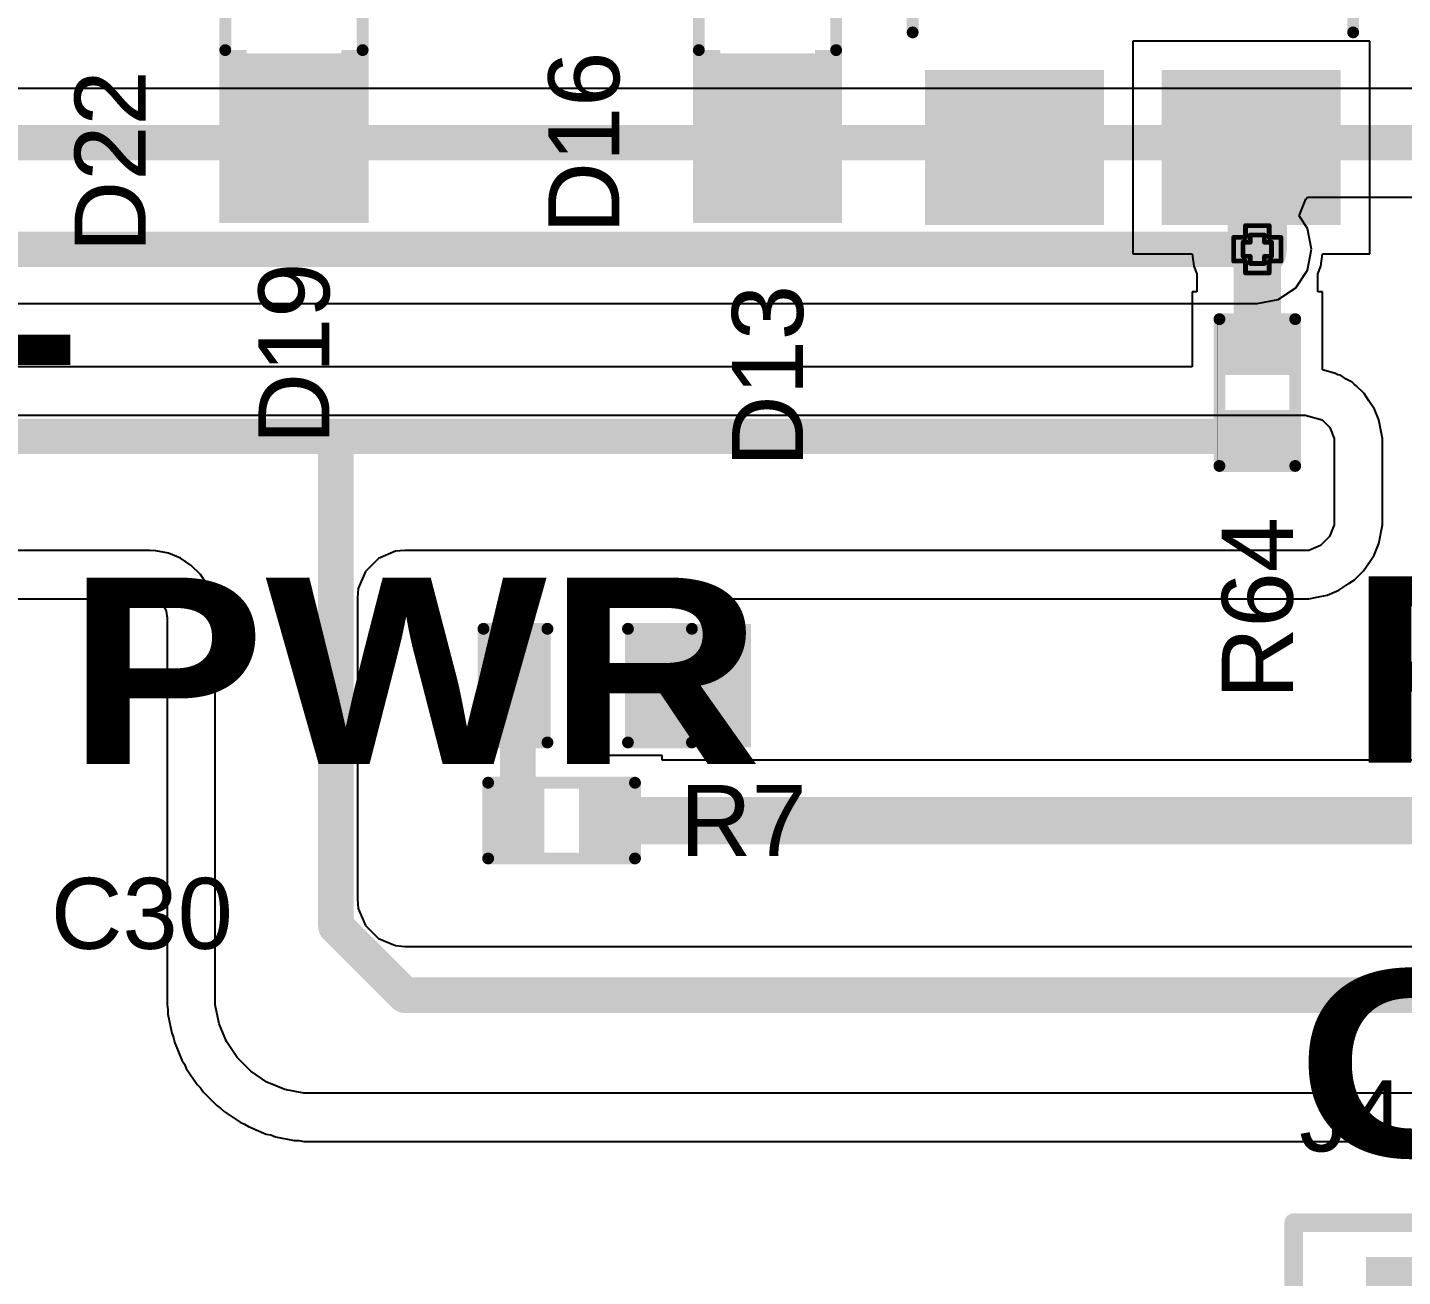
# Model space of a CAD drawing. Header units: inches. Extents: x -3 to 195, y 0 to 199.
# Drawn here: x 1.101 to 1.681, y 3.221 to 3.749 of the extents above; entities that cross this region are included whole.
import ezdxf

# ---------------------------------------------------------------- set-up
doc = ezdxf.new("R2010")
doc.units = ezdxf.units.IN
doc.header["$MEASUREMENT"] = 0
for name, color, linetype in [('Bottom Layer', 5, 'Continuous'), ('Bottom Solder', 6, 'Continuous'), ('Drill Drawing', 1, 'Continuous'), ('Multi-Layer', 9, 'Continuous'), ('Pad Holes', 156, 'Continuous'), ('Top Layer', 1, 'Continuous'), ('Top Overlay', 2, 'Continuous'), ('Top Paste', 8, 'Continuous'), ('Top Solder', 216, 'Continuous'), ('Via Holes', 16, 'Continuous')]:
    doc.layers.add(name, color=color, linetype=linetype)
doc.styles.add('Arial', font='', dxfattribs={"height": 0.2})
doc.styles.add('Arial Black_Bold', font='', dxfattribs={"height": 0.2})
doc.styles.get('Arial').set_extended_font_data('Arial')
doc.styles.get('Arial Black_Bold').set_extended_font_data('Arial Black', bold=True)

# ---------------------------------------------------------------- blocks, each defined once
blk = doc.blocks.new('SFH617A_2X009T_12')
at = {"layer": 'Top Layer'}
for points in [[(-0.21752, 0.08504), (-0.15768, 0.08504), (-0.15768, 0.01496), (-0.21752, 0.01496)], [(0.15768, 0.08504), (0.21752, 0.08504), (0.21752, 0.01496), (0.15768, 0.01496)], [(-0.21752, -0.01496), (-0.15768, -0.01496), (-0.15768, -0.08504), (-0.21752, -0.08504)], [(0.15768, -0.01496), (0.21752, -0.01496), (0.21752, -0.08504), (0.15768, -0.08504)]]:
    blk.add_hatch(color=1, dxfattribs=at).paths.add_polyline_path(points)
at = {"layer": 'Top Paste'}
for points in [[(-0.21752, 0.08504), (-0.15768, 0.08504), (-0.15768, 0.01496), (-0.21752, 0.01496)], [(0.15768, 0.08504), (0.21752, 0.08504), (0.21752, 0.01496), (0.15768, 0.01496)], [(-0.21752, -0.01496), (-0.15768, -0.01496), (-0.15768, -0.08504), (-0.21752, -0.08504)], [(0.15768, -0.01496), (0.21752, -0.01496), (0.21752, -0.08504), (0.15768, -0.08504)]]:
    blk.add_hatch(color=8, dxfattribs=at).paths.add_polyline_path(points)
at = {"layer": 'Top Solder'}
for points in [[(-0.22028, 0.08779), (-0.15492, 0.08779), (-0.15492, 0.0122), (-0.22028, 0.0122)], [(0.15492, 0.08779), (0.22028, 0.08779), (0.22028, 0.0122), (0.15492, 0.0122)], [(-0.22028, -0.01221), (-0.15492, -0.01221), (-0.15492, -0.0878), (-0.22028, -0.0878)], [(0.15492, -0.01221), (0.22028, -0.01221), (0.22028, -0.0878), (0.15492, -0.0878)]]:
    blk.add_hatch(color=216, dxfattribs=at).paths.add_polyline_path(points)
at = {"layer": 'Top Overlay'}
for points in [[(0.139, 0.093, 0.005, 0.005, 0), (-0.125, 0.093, 0.005, 0.005, 0)], [(-0.2286, 0.046, 0.005, 0.005, 0), (-0.2286, 0.056, 0.005, 0.005, 0)], [(-0.2236, 0.051, 0.005, 0.005, 0), (-0.2286, 0.056, 0.005, 0.005, 0)], [(-0.2286, 0.046, 0.005, 0.005, 0), (-0.2236, 0.051, 0.005, 0.005, 0)], [(0.139, -0.093, 0.005, 0.005, 0), (-0.125, -0.093, 0.005, 0.005, 0)]]:
    blk.add_lwpolyline(points, format="xyseb", dxfattribs=at)
for points in [[(-0.12625, 0.093, 0.0025, 0.0025, 1), (-0.12375, 0.093, 0.0025, 0.0025, 1)], [(0.13775, 0.093, 0.0025, 0.0025, 1), (0.14025, 0.093, 0.0025, 0.0025, 1)], [(-0.22985, 0.056, 0.0025, 0.0025, 1), (-0.22735, 0.056, 0.0025, 0.0025, 1)], [(-0.22985, 0.056, 0.0025, 0.0025, 1), (-0.22735, 0.056, 0.0025, 0.0025, 1)], [(-0.22485, 0.051, 0.0025, 0.0025, 1), (-0.22235, 0.051, 0.0025, 0.0025, 1)], [(-0.22485, 0.051, 0.0025, 0.0025, 1), (-0.22235, 0.051, 0.0025, 0.0025, 1)], [(-0.22985, 0.046, 0.0025, 0.0025, 1), (-0.22735, 0.046, 0.0025, 0.0025, 1)], [(-0.22985, 0.046, 0.0025, 0.0025, 1), (-0.22735, 0.046, 0.0025, 0.0025, 1)], [(-0.12625, -0.093, 0.0025, 0.0025, 1), (-0.12375, -0.093, 0.0025, 0.0025, 1)], [(0.13775, -0.093, 0.0025, 0.0025, 1), (0.14025, -0.093, 0.0025, 0.0025, 1)]]:
    blk.add_lwpolyline(points, format="xyseb", close=True, dxfattribs=at)
blk = doc.blocks.new('R___0402_46')
at = {"layer": 'Top Layer'}
for points in [[(-0.0275, -0.0125), (-0.0275, 0.0125), (-0.0095, 0.0125), (-0.0095, -0.0125)], [(0.0095, -0.0125), (0.0095, 0.0125), (0.0275, 0.0125), (0.0275, -0.0125)]]:
    blk.add_hatch(color=1, dxfattribs=at).paths.add_polyline_path(points)
at = {"layer": 'Top Paste'}
for points in [[(-0.0275, -0.0125), (-0.0275, 0.0125), (-0.0095, 0.0125), (-0.0095, -0.0125)], [(0.0095, -0.0125), (0.0095, 0.0125), (0.0275, 0.0125), (0.0275, -0.0125)]]:
    blk.add_hatch(color=8, dxfattribs=at).paths.add_polyline_path(points)
at = {"layer": 'Top Solder'}
for points in [[(-0.02967, -0.01467), (-0.02967, 0.01467), (-0.00734, 0.01467), (-0.00734, -0.01467)], [(0.00733, -0.01467), (0.00733, 0.01467), (0.02967, 0.01467), (0.02967, -0.01467)]]:
    blk.add_hatch(color=216, dxfattribs=at).paths.add_polyline_path(points)
at = {"layer": 'Top Overlay'}
for points in [[(-0.031, -0.016, 0.005, 0.005, 0), (-0.031, 0.016, 0.005, 0.005, 0)], [(0.031, 0.016, 0.005, 0.005, 0), (-0.031, 0.016, 0.005, 0.005, 0)], [(0.031, -0.016, 0.005, 0.005, 0), (0.031, 0.016, 0.005, 0.005, 0)], [(0.031, -0.016, 0.005, 0.005, 0), (-0.031, -0.016, 0.005, 0.005, 0)], [(-0.032, -0.017, 0.000127, 0.000127, 0), (0.032, -0.017, 0.000127, 0.000127, 0)]]:
    blk.add_lwpolyline(points, format="xyseb", dxfattribs=at)
for points in [[(-0.03225, 0.016, 0.0025, 0.0025, 1), (-0.02975, 0.016, 0.0025, 0.0025, 1)], [(-0.03225, 0.016, 0.0025, 0.0025, 1), (-0.02975, 0.016, 0.0025, 0.0025, 1)], [(0.02975, 0.016, 0.0025, 0.0025, 1), (0.03225, 0.016, 0.0025, 0.0025, 1)], [(0.02975, 0.016, 0.0025, 0.0025, 1), (0.03225, 0.016, 0.0025, 0.0025, 1)], [(-0.03225, -0.016, 0.0025, 0.0025, 1), (-0.02975, -0.016, 0.0025, 0.0025, 1)], [(-0.03225, -0.016, 0.0025, 0.0025, 1), (-0.02975, -0.016, 0.0025, 0.0025, 1)], [(-0.03203, -0.017, 0.0000635, 0.0000635, 1), (-0.03197, -0.017, 0.0000635, 0.0000635, 1)], [(0.02975, -0.016, 0.0025, 0.0025, 1), (0.03225, -0.016, 0.0025, 0.0025, 1)], [(0.02975, -0.016, 0.0025, 0.0025, 1), (0.03225, -0.016, 0.0025, 0.0025, 1)], [(0.03197, -0.017, 0.0000635, 0.0000635, 1), (0.03203, -0.017, 0.0000635, 0.0000635, 1)]]:
    blk.add_lwpolyline(points, format="xyseb", close=True, dxfattribs=at)
blk = doc.blocks.new('R___0402_74')
at = {"layer": 'Top Layer'}
for points in [[(-0.0275, -0.0125), (-0.0275, 0.0125), (-0.0095, 0.0125), (-0.0095, -0.0125)], [(0.0095, -0.0125), (0.0095, 0.0125), (0.0275, 0.0125), (0.0275, -0.0125)]]:
    blk.add_hatch(color=1, dxfattribs=at).paths.add_polyline_path(points)
at = {"layer": 'Top Paste'}
for points in [[(-0.0275, -0.0125), (-0.0275, 0.0125), (-0.0095, 0.0125), (-0.0095, -0.0125)], [(0.0095, -0.0125), (0.0095, 0.0125), (0.0275, 0.0125), (0.0275, -0.0125)]]:
    blk.add_hatch(color=8, dxfattribs=at).paths.add_polyline_path(points)
at = {"layer": 'Top Solder'}
for points in [[(-0.02967, -0.01466), (-0.02967, 0.01467), (-0.00734, 0.01467), (-0.00734, -0.01466)], [(0.00733, -0.01466), (0.00733, 0.01467), (0.02967, 0.01467), (0.02967, -0.01466)]]:
    blk.add_hatch(color=216, dxfattribs=at).paths.add_polyline_path(points)
at = {"layer": 'Top Overlay'}
for points in [[(0.031, 0.016, 0.005, 0.005, 0), (-0.031, 0.016, 0.005, 0.005, 0)], [(-0.031, 0.016, 0.005, 0.005, 0), (-0.031, -0.016, 0.005, 0.005, 0)], [(0.031, 0.016, 0.005, 0.005, 0), (0.031, -0.016, 0.005, 0.005, 0)], [(0.031, -0.016, 0.005, 0.005, 0), (-0.031, -0.016, 0.005, 0.005, 0)], [(0.032, -0.017, 0.000127, 0.000127, 0), (-0.032, -0.017, 0.000127, 0.000127, 0)]]:
    blk.add_lwpolyline(points, format="xyseb", dxfattribs=at)
for points in [[(-0.03225, 0.016, 0.0025, 0.0025, 1), (-0.02975, 0.016, 0.0025, 0.0025, 1)], [(-0.03225, 0.016, 0.0025, 0.0025, 1), (-0.02975, 0.016, 0.0025, 0.0025, 1)], [(0.02975, 0.016, 0.0025, 0.0025, 1), (0.03225, 0.016, 0.0025, 0.0025, 1)], [(0.02975, 0.016, 0.0025, 0.0025, 1), (0.03225, 0.016, 0.0025, 0.0025, 1)], [(-0.03225, -0.016, 0.0025, 0.0025, 1), (-0.02975, -0.016, 0.0025, 0.0025, 1)], [(-0.03225, -0.016, 0.0025, 0.0025, 1), (-0.02975, -0.016, 0.0025, 0.0025, 1)], [(-0.03203, -0.017, 0.0000635, 0.0000635, 1), (-0.03197, -0.017, 0.0000635, 0.0000635, 1)], [(0.02975, -0.016, 0.0025, 0.0025, 1), (0.03225, -0.016, 0.0025, 0.0025, 1)], [(0.02975, -0.016, 0.0025, 0.0025, 1), (0.03225, -0.016, 0.0025, 0.0025, 1)], [(0.03197, -0.017, 0.0000635, 0.0000635, 1), (0.03203, -0.017, 0.0000635, 0.0000635, 1)]]:
    blk.add_lwpolyline(points, format="xyseb", close=True, dxfattribs=at)
blk = doc.blocks.new('LED_0603_87')
at = {"layer": 'Top Layer'}
for points in [[(-0.03937, 0.01969), (-0.01969, 0.01969), (-0.01969, -0.01968), (-0.03937, -0.01968)], [(0.01969, 0.01969), (0.03937, 0.01969), (0.03937, -0.01968), (0.01969, -0.01968)]]:
    blk.add_hatch(color=1, dxfattribs=at).paths.add_polyline_path(points)
at = {"layer": 'Top Overlay'}
blk.add_hatch(color=2, dxfattribs=at).paths.add_polyline_path([(0.044, -0.026), (0.069, -0.026), (0.069, 0.026), (0.044, 0.026)])
at = {"layer": 'Top Paste'}
for points in [[(-0.03937, 0.01969), (-0.01969, 0.01969), (-0.01969, -0.01968), (-0.03937, -0.01968)], [(0.01969, 0.01969), (0.03937, 0.01969), (0.03937, -0.01968), (0.01969, -0.01968)]]:
    blk.add_hatch(color=8, dxfattribs=at).paths.add_polyline_path(points)
at = {"layer": 'Top Solder'}
for points in [[(-0.04337, 0.02369), (-0.01569, 0.02369), (-0.01569, -0.02368), (-0.04337, -0.02368)], [(0.01569, 0.02369), (0.04337, 0.02369), (0.04337, -0.02368), (0.01569, -0.02368)]]:
    blk.add_hatch(color=216, dxfattribs=at).paths.add_polyline_path(points)
at = {"layer": 'Top Overlay'}
for points in [[(-0.044, 0.024, 0.005, 0.005, 0), (-0.044, -0.024, 0.005, 0.005, 0)], [(-0.044, 0.024, 0.005, 0.005, 0), (-0.017, 0.024, 0.005, 0.005, 0)], [(0.017, 0.024, 0.005, 0.005, 0), (0.044, 0.024, 0.005, 0.005, 0)], [(0.044, 0.024, 0.005, 0.005, 0), (0.044, -0.024, 0.005, 0.005, 0)], [(-0.044, -0.024, 0.005, 0.005, 0), (-0.017, -0.024, 0.005, 0.005, 0)], [(0.017, -0.024, 0.005, 0.005, 0), (0.044, -0.024, 0.005, 0.005, 0)]]:
    blk.add_lwpolyline(points, format="xyseb", dxfattribs=at)
for points in [[(-0.04525, 0.024, 0.0025, 0.0025, 1), (-0.04275, 0.024, 0.0025, 0.0025, 1)], [(-0.04525, 0.024, 0.0025, 0.0025, 1), (-0.04275, 0.024, 0.0025, 0.0025, 1)], [(-0.01825, 0.024, 0.0025, 0.0025, 1), (-0.01575, 0.024, 0.0025, 0.0025, 1)], [(0.01575, 0.024, 0.0025, 0.0025, 1), (0.01825, 0.024, 0.0025, 0.0025, 1)], [(0.04275, 0.024, 0.0025, 0.0025, 1), (0.04525, 0.024, 0.0025, 0.0025, 1)], [(0.04275, 0.024, 0.0025, 0.0025, 1), (0.04525, 0.024, 0.0025, 0.0025, 1)], [(-0.04525, -0.024, 0.0025, 0.0025, 1), (-0.04275, -0.024, 0.0025, 0.0025, 1)], [(-0.04525, -0.024, 0.0025, 0.0025, 1), (-0.04275, -0.024, 0.0025, 0.0025, 1)], [(-0.01825, -0.024, 0.0025, 0.0025, 1), (-0.01575, -0.024, 0.0025, 0.0025, 1)], [(0.01575, -0.024, 0.0025, 0.0025, 1), (0.01825, -0.024, 0.0025, 0.0025, 1)], [(0.04275, -0.024, 0.0025, 0.0025, 1), (0.04525, -0.024, 0.0025, 0.0025, 1)], [(0.04275, -0.024, 0.0025, 0.0025, 1), (0.04525, -0.024, 0.0025, 0.0025, 1)]]:
    blk.add_lwpolyline(points, format="xyseb", close=True, dxfattribs=at)
blk = doc.blocks.new('HDR1X4_F______98')
at = {"layer": 'Bottom Layer'}
blk.add_hatch(color=5, dxfattribs=at).paths.add_polyline_path([(-0.1815, 0.0315), (-0.1185, 0.0315), (-0.1185, -0.0315), (-0.1815, -0.0315)])
h = blk.add_hatch(color=5, dxfattribs=at)
edge = h.paths.add_edge_path()
edge.add_arc((-0.05, 0), 0.0315, 0, 360)
h = blk.add_hatch(color=5, dxfattribs=at)
edge = h.paths.add_edge_path()
edge.add_arc((0.05, 0), 0.0315, 0, 360)
h = blk.add_hatch(color=5, dxfattribs=at)
edge = h.paths.add_edge_path()
edge.add_arc((0.15, 0), 0.0315, 0, 360)
at = {"layer": 'Bottom Solder'}
blk.add_hatch(color=6, dxfattribs=at).paths.add_polyline_path([(-0.1855, 0.0355), (-0.1145, 0.0355), (-0.1145, -0.0355), (-0.1855, -0.0355)])
h = blk.add_hatch(color=6, dxfattribs=at)
edge = h.paths.add_edge_path()
edge.add_arc((-0.05, 0), 0.0355, 0, 360)
h = blk.add_hatch(color=6, dxfattribs=at)
edge = h.paths.add_edge_path()
edge.add_arc((0.05, 0), 0.0355, 0, 360)
h = blk.add_hatch(color=6, dxfattribs=at)
edge = h.paths.add_edge_path()
edge.add_arc((0.15, 0), 0.0355, 0, 360)
at = {"layer": 'Multi-Layer'}
blk.add_hatch(color=9, dxfattribs=at).paths.add_polyline_path([(-0.1815, 0.0315), (-0.1185, 0.0315), (-0.1185, -0.0315), (-0.1815, -0.0315)])
h = blk.add_hatch(color=9, dxfattribs=at)
edge = h.paths.add_edge_path()
edge.add_arc((-0.05, 0), 0.0315, 0, 360)
h = blk.add_hatch(color=9, dxfattribs=at)
edge = h.paths.add_edge_path()
edge.add_arc((0.05, 0), 0.0315, 0, 360)
h = blk.add_hatch(color=9, dxfattribs=at)
edge = h.paths.add_edge_path()
edge.add_arc((0.15, 0), 0.0315, 0, 360)
at = {"layer": 'Pad Holes'}
h = blk.add_hatch(color=7, dxfattribs=at)
edge = h.paths.add_edge_path()
edge.add_arc((-0.15, 0), 0.0187, 0, 360)
h = blk.add_hatch(color=7, dxfattribs=at)
edge = h.paths.add_edge_path()
edge.add_arc((-0.05, 0), 0.0187, 0, 360)
h = blk.add_hatch(color=7, dxfattribs=at)
edge = h.paths.add_edge_path()
edge.add_arc((0.05, 0), 0.0187, 0, 360)
h = blk.add_hatch(color=7, dxfattribs=at)
edge = h.paths.add_edge_path()
edge.add_arc((0.15, 0), 0.0187, 0, 360)
at = {"layer": 'Top Layer'}
blk.add_hatch(color=1, dxfattribs=at).paths.add_polyline_path([(-0.1815, 0.0315), (-0.1185, 0.0315), (-0.1185, -0.0315), (-0.1815, -0.0315)])
h = blk.add_hatch(color=1, dxfattribs=at)
edge = h.paths.add_edge_path()
edge.add_arc((-0.05, 0), 0.0315, 0, 360)
h = blk.add_hatch(color=1, dxfattribs=at)
edge = h.paths.add_edge_path()
edge.add_arc((0.05, 0), 0.0315, 0, 360)
h = blk.add_hatch(color=1, dxfattribs=at)
edge = h.paths.add_edge_path()
edge.add_arc((0.15, 0), 0.0315, 0, 360)
at = {"layer": 'Top Solder'}
blk.add_hatch(color=216, dxfattribs=at).paths.add_polyline_path([(-0.1855, 0.0355), (-0.1145, 0.0355), (-0.1145, -0.0355), (-0.1855, -0.0355)])
h = blk.add_hatch(color=216, dxfattribs=at)
edge = h.paths.add_edge_path()
edge.add_arc((-0.05, 0), 0.0355, 0, 360)
h = blk.add_hatch(color=216, dxfattribs=at)
edge = h.paths.add_edge_path()
edge.add_arc((0.05, 0), 0.0355, 0, 360)
h = blk.add_hatch(color=216, dxfattribs=at)
edge = h.paths.add_edge_path()
edge.add_arc((0.15, 0), 0.0355, 0, 360)
at = {"layer": 'Top Overlay'}
for points in [[(-0.216, -0.05, 0.00787, 0.00787, 0), (-0.216, 0.05, 0.00787, 0.00787, 0)], [(-0.216, 0.05, 0.00787, 0.00787, 0), (0.211, 0.05, 0.00787, 0.00787, 0)], [(0.211, -0.05, 0.00787, 0.00787, 0), (0.211, 0.05, 0.00787, 0.00787, 0)], [(-0.216, -0.05, 0.00787, 0.00787, 0), (0.211, -0.05, 0.00787, 0.00787, 0)]]:
    blk.add_lwpolyline(points, format="xyseb", dxfattribs=at)
for points in [[(-0.21797, 0.05, 0.00394, 0.00394, 1), (-0.21403, 0.05, 0.00394, 0.00394, 1)], [(-0.21797, 0.05, 0.00394, 0.00394, 1), (-0.21403, 0.05, 0.00394, 0.00394, 1)], [(0.20903, 0.05, 0.00394, 0.00394, 1), (0.21297, 0.05, 0.00394, 0.00394, 1)], [(0.20903, 0.05, 0.00394, 0.00394, 1), (0.21297, 0.05, 0.00394, 0.00394, 1)], [(-0.21797, -0.05, 0.00394, 0.00394, 1), (-0.21403, -0.05, 0.00394, 0.00394, 1)], [(-0.21797, -0.05, 0.00394, 0.00394, 1), (-0.21403, -0.05, 0.00394, 0.00394, 1)], [(0.20903, -0.05, 0.00394, 0.00394, 1), (0.21297, -0.05, 0.00394, 0.00394, 1)], [(0.20903, -0.05, 0.00394, 0.00394, 1), (0.21297, -0.05, 0.00394, 0.00394, 1)]]:
    blk.add_lwpolyline(points, format="xyseb", close=True, dxfattribs=at)
blk = doc.blocks.new('SOD_123_119')
at = {"layer": 'Top Layer'}
for points in [[(-0.04331, 0.01772), (-0.04331, -0.01772), (-0.08071, -0.01772), (-0.08071, 0.01772)], [(0.08071, 0.01772), (0.08071, -0.01772), (0.04331, -0.01772), (0.04331, 0.01772)]]:
    blk.add_hatch(color=1, dxfattribs=at).paths.add_polyline_path(points)
at = {"layer": 'Top Overlay'}
for points in [[(0.038, 0.02), (0.111, 0.02), (0.111, 0.03149), (0.038, 0.03149)], [(0.08346, -0.031), (0.111, -0.031), (0.111, 0.031), (0.08346, 0.031)], [(0.038, -0.0315), (0.111, -0.0315), (0.111, -0.02), (0.038, -0.02)]]:
    blk.add_hatch(color=2, dxfattribs=at).paths.add_polyline_path(points)
at = {"layer": 'Top Paste'}
for points in [[(-0.04331, 0.01772), (-0.04331, -0.01772), (-0.08071, -0.01772), (-0.08071, 0.01772)], [(0.08071, 0.01772), (0.08071, -0.01772), (0.04331, -0.01772), (0.04331, 0.01772)]]:
    blk.add_hatch(color=8, dxfattribs=at).paths.add_polyline_path(points)
at = {"layer": 'Top Solder'}
for points in [[(-0.03931, 0.02172), (-0.03931, -0.02172), (-0.08471, -0.02172), (-0.08471, 0.02172)], [(0.08471, 0.02172), (0.08471, -0.02172), (0.03931, -0.02172), (0.03931, 0.02172)]]:
    blk.add_hatch(color=216, dxfattribs=at).paths.add_polyline_path(points)
at = {"layer": 'Top Overlay'}
for points in [[(-0.054, 0.023, 0.005, 0.005, 0), (-0.054, 0.029, 0.005, 0.005, 0)], [(0.038, 0.029, 0.005, 0.005, 0), (-0.054, 0.029, 0.005, 0.005, 0)], [(-0.054, -0.029, 0.005, 0.005, 0), (-0.054, -0.023, 0.005, 0.005, 0)], [(0.038, -0.029, 0.005, 0.005, 0), (-0.054, -0.029, 0.005, 0.005, 0)]]:
    blk.add_lwpolyline(points, format="xyseb", dxfattribs=at)
for points in [[(-0.05525, 0.029, 0.0025, 0.0025, 1), (-0.05275, 0.029, 0.0025, 0.0025, 1)], [(-0.05525, 0.029, 0.0025, 0.0025, 1), (-0.05275, 0.029, 0.0025, 0.0025, 1)], [(0.03675, 0.029, 0.0025, 0.0025, 1), (0.03925, 0.029, 0.0025, 0.0025, 1)], [(-0.05525, 0.023, 0.0025, 0.0025, 1), (-0.05275, 0.023, 0.0025, 0.0025, 1)], [(-0.05525, -0.023, 0.0025, 0.0025, 1), (-0.05275, -0.023, 0.0025, 0.0025, 1)], [(-0.05525, -0.029, 0.0025, 0.0025, 1), (-0.05275, -0.029, 0.0025, 0.0025, 1)], [(-0.05525, -0.029, 0.0025, 0.0025, 1), (-0.05275, -0.029, 0.0025, 0.0025, 1)], [(0.03675, -0.029, 0.0025, 0.0025, 1), (0.03925, -0.029, 0.0025, 0.0025, 1)]]:
    blk.add_lwpolyline(points, format="xyseb", close=True, dxfattribs=at)
blk = doc.blocks.new('SOD_123_122')
at = {"layer": 'Top Layer'}
for points in [[(-0.04331, 0.01772), (-0.04331, -0.01772), (-0.08071, -0.01772), (-0.08071, 0.01772)], [(0.08071, 0.01772), (0.08071, -0.01772), (0.04331, -0.01772), (0.04331, 0.01772)]]:
    blk.add_hatch(color=1, dxfattribs=at).paths.add_polyline_path(points)
at = {"layer": 'Top Overlay'}
for points in [[(0.038, 0.02003), (0.111, 0.02003), (0.111, 0.03152), (0.038, 0.03152)], [(0.08346, -0.03097), (0.111, -0.03097), (0.111, 0.03103), (0.08346, 0.03103)], [(0.038, -0.03146), (0.111, -0.03146), (0.111, -0.01997), (0.038, -0.01997)]]:
    blk.add_hatch(color=2, dxfattribs=at).paths.add_polyline_path(points)
at = {"layer": 'Top Paste'}
for points in [[(-0.04331, 0.01772), (-0.04331, -0.01772), (-0.08071, -0.01772), (-0.08071, 0.01772)], [(0.08071, 0.01772), (0.08071, -0.01772), (0.04331, -0.01772), (0.04331, 0.01772)]]:
    blk.add_hatch(color=8, dxfattribs=at).paths.add_polyline_path(points)
at = {"layer": 'Top Solder'}
for points in [[(-0.03931, 0.02172), (-0.03931, -0.02172), (-0.08471, -0.02172), (-0.08471, 0.02172)], [(0.08471, 0.02172), (0.08471, -0.02172), (0.03931, -0.02172), (0.03931, 0.02172)]]:
    blk.add_hatch(color=216, dxfattribs=at).paths.add_polyline_path(points)
at = {"layer": 'Top Overlay'}
for points in [[(0.038, 0.029, 0.005, 0.005, 0), (-0.054, 0.029, 0.005, 0.005, 0)], [(-0.054, 0.023, 0.005, 0.005, 0), (-0.054, 0.029, 0.005, 0.005, 0)], [(-0.054, -0.029, 0.005, 0.005, 0), (-0.054, -0.023, 0.005, 0.005, 0)], [(0.038, -0.029, 0.005, 0.005, 0), (-0.054, -0.029, 0.005, 0.005, 0)]]:
    blk.add_lwpolyline(points, format="xyseb", dxfattribs=at)
for points in [[(-0.05525, 0.029, 0.0025, 0.0025, 1), (-0.05275, 0.029, 0.0025, 0.0025, 1)], [(-0.05525, 0.029, 0.0025, 0.0025, 1), (-0.05275, 0.029, 0.0025, 0.0025, 1)], [(0.03675, 0.029, 0.0025, 0.0025, 1), (0.03925, 0.029, 0.0025, 0.0025, 1)], [(-0.05525, 0.023, 0.0025, 0.0025, 1), (-0.05275, 0.023, 0.0025, 0.0025, 1)], [(-0.05525, -0.023, 0.0025, 0.0025, 1), (-0.05275, -0.023, 0.0025, 0.0025, 1)], [(-0.05525, -0.029, 0.0025, 0.0025, 1), (-0.05275, -0.029, 0.0025, 0.0025, 1)], [(-0.05525, -0.029, 0.0025, 0.0025, 1), (-0.05275, -0.029, 0.0025, 0.0025, 1)], [(0.03675, -0.029, 0.0025, 0.0025, 1), (0.03925, -0.029, 0.0025, 0.0025, 1)]]:
    blk.add_lwpolyline(points, format="xyseb", close=True, dxfattribs=at)

msp = doc.modelspace()

# ---------------------------------------------------------------- hatches: boundary and pattern name
at = {"layer": 'Bottom Layer'}
h = msp.add_hatch(color=5, dxfattribs=at)
edge = h.paths.add_edge_path()
edge.add_arc((1.62, 3.655), 0.01181, 0, 360)
at = {"layer": 'Top Layer'}
h = msp.add_hatch(color=1, dxfattribs=at)
edge = h.paths.add_edge_path()
edge.add_arc((1.62, 3.655), 0.01181, 0, 360)
at = {"layer": 'Via Holes'}
h = msp.add_hatch(color=7, dxfattribs=at)
edge = h.paths.add_edge_path()
edge.add_arc((1.62, 3.655), 0.00591, 0, 360)

# ---------------------------------------------------------------- linework, layer by layer
at = {"layer": 'Bottom Layer'}
for p, q in [((1.81508, 3.72294), (0.5774, 3.72294)), ((1.63767, 3.66906), (1.64043, 3.67615)), ((1.64043, 3.67615), (1.64121, 3.67706)), ((1.64121, 3.67706), (1.81508, 3.67706)), ((1.64119, 3.66378), (1.63767, 3.66906)), ((1.64294, 3.655), (1.64119, 3.66378)), ((1.64119, 3.64622), (1.64294, 3.655)), ((1.63622, 3.63878), (1.64119, 3.64622)), ((1.62878, 3.63381), (1.63622, 3.63878)), ((0.64611, 3.63206), (1.62, 3.63206)), ((1.62, 3.63206), (1.62878, 3.63381))]:
    msp.add_line(p, q, dxfattribs=at)
for points in [[(0.5774, 3.7, 0.015, 0.015, 0), (1.81508, 3.7, 0.015, 0.015, 0)], [(0.64611, 3.655, 0.015, 0.015, 0), (1.62, 3.655, 0.015, 0.015, 0)]]:
    msp.add_lwpolyline(points, format="xyseb", dxfattribs=at)
msp.add_lwpolyline([(1.61625, 3.655, 0.0075, 0.0075, 1), (1.62375, 3.655, 0.0075, 0.0075, 1)], format="xyseb", close=True, dxfattribs=at)
at = {"layer": 'Drill Drawing'}
for points in [[(1.615, 3.66, 0.002, 0.002, 0), (1.615, 3.665, 0.002, 0.002, 0)], [(1.615, 3.665, 0.002, 0.002, 0), (1.625, 3.665, 0.002, 0.002, 0)], [(1.625, 3.66, 0.002, 0.002, 0), (1.625, 3.665, 0.002, 0.002, 0)], [(1.61, 3.65, 0.002, 0.002, 0), (1.61, 3.66, 0.002, 0.002, 0)], [(1.61, 3.66, 0.002, 0.002, 0), (1.615, 3.66, 0.002, 0.002, 0)], [(1.614, 3.652, 0.002, 0.002, 0), (1.614, 3.658, 0.002, 0.002, 0)], [(1.614, 3.658, 0.002, 0.002, 0), (1.617, 3.658, 0.002, 0.002, 0)], [(1.617, 3.658, 0.002, 0.002, 0), (1.617, 3.661, 0.002, 0.002, 0)], [(1.617, 3.661, 0.002, 0.002, 0), (1.623, 3.661, 0.002, 0.002, 0)], [(1.623, 3.658, 0.002, 0.002, 0), (1.623, 3.661, 0.002, 0.002, 0)], [(1.623, 3.658, 0.002, 0.002, 0), (1.626, 3.658, 0.002, 0.002, 0)], [(1.625, 3.66, 0.002, 0.002, 0), (1.63, 3.66, 0.002, 0.002, 0)], [(1.626, 3.652, 0.002, 0.002, 0), (1.626, 3.658, 0.002, 0.002, 0)], [(1.63, 3.65, 0.002, 0.002, 0), (1.63, 3.66, 0.002, 0.002, 0)], [(1.614, 3.652, 0.002, 0.002, 0), (1.617, 3.652, 0.002, 0.002, 0)], [(1.617, 3.649, 0.002, 0.002, 0), (1.617, 3.652, 0.002, 0.002, 0)], [(1.623, 3.652, 0.002, 0.002, 0), (1.626, 3.652, 0.002, 0.002, 0)], [(1.623, 3.649, 0.002, 0.002, 0), (1.623, 3.652, 0.002, 0.002, 0)], [(1.61, 3.65, 0.002, 0.002, 0), (1.615, 3.65, 0.002, 0.002, 0)], [(1.615, 3.645, 0.002, 0.002, 0), (1.615, 3.65, 0.002, 0.002, 0)], [(1.617, 3.649, 0.002, 0.002, 0), (1.623, 3.649, 0.002, 0.002, 0)], [(1.625, 3.65, 0.002, 0.002, 0), (1.63, 3.65, 0.002, 0.002, 0)], [(1.625, 3.645, 0.002, 0.002, 0), (1.625, 3.65, 0.002, 0.002, 0)], [(1.615, 3.645, 0.002, 0.002, 0), (1.625, 3.645, 0.002, 0.002, 0)]]:
    msp.add_lwpolyline(points, format="xyseb", dxfattribs=at)
for points in [[(1.6145, 3.665, 0.001, 0.001, 1), (1.6155, 3.665, 0.001, 0.001, 1)], [(1.6145, 3.665, 0.001, 0.001, 1), (1.6155, 3.665, 0.001, 0.001, 1)], [(1.6245, 3.665, 0.001, 0.001, 1), (1.6255, 3.665, 0.001, 0.001, 1)], [(1.6245, 3.665, 0.001, 0.001, 1), (1.6255, 3.665, 0.001, 0.001, 1)], [(1.6095, 3.66, 0.001, 0.001, 1), (1.6105, 3.66, 0.001, 0.001, 1)], [(1.6095, 3.66, 0.001, 0.001, 1), (1.6105, 3.66, 0.001, 0.001, 1)], [(1.6135, 3.658, 0.001, 0.001, 1), (1.6145, 3.658, 0.001, 0.001, 1)], [(1.6135, 3.658, 0.001, 0.001, 1), (1.6145, 3.658, 0.001, 0.001, 1)], [(1.6145, 3.66, 0.001, 0.001, 1), (1.6155, 3.66, 0.001, 0.001, 1)], [(1.6145, 3.66, 0.001, 0.001, 1), (1.6155, 3.66, 0.001, 0.001, 1)], [(1.6165, 3.661, 0.001, 0.001, 1), (1.6175, 3.661, 0.001, 0.001, 1)], [(1.6165, 3.661, 0.001, 0.001, 1), (1.6175, 3.661, 0.001, 0.001, 1)], [(1.6165, 3.658, 0.001, 0.001, 1), (1.6175, 3.658, 0.001, 0.001, 1)], [(1.6165, 3.658, 0.001, 0.001, 1), (1.6175, 3.658, 0.001, 0.001, 1)], [(1.6225, 3.661, 0.001, 0.001, 1), (1.6235, 3.661, 0.001, 0.001, 1)], [(1.6225, 3.661, 0.001, 0.001, 1), (1.6235, 3.661, 0.001, 0.001, 1)], [(1.6225, 3.658, 0.001, 0.001, 1), (1.6235, 3.658, 0.001, 0.001, 1)], [(1.6225, 3.658, 0.001, 0.001, 1), (1.6235, 3.658, 0.001, 0.001, 1)], [(1.6245, 3.66, 0.001, 0.001, 1), (1.6255, 3.66, 0.001, 0.001, 1)], [(1.6245, 3.66, 0.001, 0.001, 1), (1.6255, 3.66, 0.001, 0.001, 1)], [(1.6255, 3.658, 0.001, 0.001, 1), (1.6265, 3.658, 0.001, 0.001, 1)], [(1.6255, 3.658, 0.001, 0.001, 1), (1.6265, 3.658, 0.001, 0.001, 1)], [(1.6295, 3.66, 0.001, 0.001, 1), (1.6305, 3.66, 0.001, 0.001, 1)], [(1.6295, 3.66, 0.001, 0.001, 1), (1.6305, 3.66, 0.001, 0.001, 1)], [(1.6135, 3.652, 0.001, 0.001, 1), (1.6145, 3.652, 0.001, 0.001, 1)], [(1.6135, 3.652, 0.001, 0.001, 1), (1.6145, 3.652, 0.001, 0.001, 1)], [(1.6165, 3.652, 0.001, 0.001, 1), (1.6175, 3.652, 0.001, 0.001, 1)], [(1.6165, 3.652, 0.001, 0.001, 1), (1.6175, 3.652, 0.001, 0.001, 1)], [(1.6225, 3.652, 0.001, 0.001, 1), (1.6235, 3.652, 0.001, 0.001, 1)], [(1.6225, 3.652, 0.001, 0.001, 1), (1.6235, 3.652, 0.001, 0.001, 1)], [(1.6255, 3.652, 0.001, 0.001, 1), (1.6265, 3.652, 0.001, 0.001, 1)], [(1.6255, 3.652, 0.001, 0.001, 1), (1.6265, 3.652, 0.001, 0.001, 1)], [(1.6095, 3.65, 0.001, 0.001, 1), (1.6105, 3.65, 0.001, 0.001, 1)], [(1.6095, 3.65, 0.001, 0.001, 1), (1.6105, 3.65, 0.001, 0.001, 1)], [(1.6145, 3.65, 0.001, 0.001, 1), (1.6155, 3.65, 0.001, 0.001, 1)], [(1.6145, 3.65, 0.001, 0.001, 1), (1.6155, 3.65, 0.001, 0.001, 1)], [(1.6165, 3.649, 0.001, 0.001, 1), (1.6175, 3.649, 0.001, 0.001, 1)], [(1.6165, 3.649, 0.001, 0.001, 1), (1.6175, 3.649, 0.001, 0.001, 1)], [(1.6225, 3.649, 0.001, 0.001, 1), (1.6235, 3.649, 0.001, 0.001, 1)], [(1.6225, 3.649, 0.001, 0.001, 1), (1.6235, 3.649, 0.001, 0.001, 1)], [(1.6245, 3.65, 0.001, 0.001, 1), (1.6255, 3.65, 0.001, 0.001, 1)], [(1.6245, 3.65, 0.001, 0.001, 1), (1.6255, 3.65, 0.001, 0.001, 1)], [(1.6295, 3.65, 0.001, 0.001, 1), (1.6305, 3.65, 0.001, 0.001, 1)], [(1.6295, 3.65, 0.001, 0.001, 1), (1.6305, 3.65, 0.001, 0.001, 1)], [(1.6145, 3.645, 0.001, 0.001, 1), (1.6155, 3.645, 0.001, 0.001, 1)], [(1.6145, 3.645, 0.001, 0.001, 1), (1.6155, 3.645, 0.001, 0.001, 1)], [(1.6245, 3.645, 0.001, 0.001, 1), (1.6255, 3.645, 0.001, 0.001, 1)], [(1.6245, 3.645, 0.001, 0.001, 1), (1.6255, 3.645, 0.001, 0.001, 1)]]:
    msp.add_lwpolyline(points, format="xyseb", close=True, dxfattribs=at)
at = {"layer": 'Top Layer'}
for p, q in [((1.6675, 3.74292), (1.56743, 3.74292)), ((1.56743, 3.74292), (1.56743, 3.65308)), ((1.6675, 3.65308), (1.6675, 3.74292)), ((1.56743, 3.65308), (1.59252, 3.65308)), ((1.59252, 3.65308), (1.59321, 3.64782)), ((1.64679, 3.64782), (1.64748, 3.65308)), ((1.64748, 3.65308), (1.6675, 3.65308)), ((1.59321, 3.64782), (1.59451, 3.64468)), ((1.64549, 3.64468), (1.64679, 3.64782)), ((1.59451, 3.64468), (1.59451, 3.637)), ((1.64549, 3.637), (1.64549, 3.64468)), ((1.59451, 3.637), (1.5925, 3.637)), ((1.5925, 3.637), (1.5925, 3.60539)), ((1.6475, 3.637), (1.64549, 3.637)), ((1.6475, 3.60412), (1.6475, 3.637)), ((1.5925, 3.60539), (0.63297, 3.60539)), ((1.65303, 3.60252), (1.6475, 3.60412)), ((1.65405, 3.60199), (1.65303, 3.60252)), ((1.65517, 3.60177), (1.65405, 3.60199)), ((1.65755, 3.60018), (1.65517, 3.60177)), ((1.6601, 3.59886), (1.65755, 3.60018)), ((1.66084, 3.59799), (1.6601, 3.59886)), ((1.66179, 3.59735), (1.66084, 3.59799)), ((1.66505, 3.59409), (1.66179, 3.59735)), ((1.66708, 3.59105), (1.66505, 3.59409)), ((1.66505, 3.59409), (1.66505, 3.59409)), ((1.66505, 3.59409), (1.66505, 3.59409)), ((1.66947, 3.58747), (1.66708, 3.59105)), ((0.17258, 3.585), (1.63277, 3.585)), ((1.63277, 3.585), (1.6402, 3.585)), ((1.6402, 3.585), (1.6402, 3.585)), ((1.6402, 3.585), (1.64737, 3.58293)), ((1.64737, 3.58293), (1.65063, 3.57967)), ((1.67134, 3.58295), (1.66947, 3.58747)), ((1.66947, 3.58747), (1.66947, 3.58747)), ((1.66947, 3.58747), (1.66947, 3.58747)), ((1.6722, 3.57864), (1.67134, 3.58295)), ((1.67134, 3.58295), (1.67134, 3.58295)), ((1.67134, 3.58295), (1.67134, 3.58295)), ((1.65063, 3.57967), (1.6525, 3.57515)), ((1.6729, 3.57515), (1.6722, 3.57864)), ((1.6525, 3.57515), (1.6525, 3.5727)), ((1.6525, 3.5727), (1.6525, 3.54126)), ((1.6729, 3.5727), (1.6729, 3.57515)), ((1.6729, 3.57515), (1.6729, 3.57515)), ((1.6729, 3.57515), (1.6729, 3.57515)), ((1.6729, 3.54126), (1.6729, 3.5727)), ((1.6525, 3.53859), (1.65046, 3.53365)), ((1.6525, 3.54126), (1.6525, 3.54126)), ((1.6525, 3.54126), (1.6525, 3.53859)), ((1.67134, 3.53079), (1.6729, 3.53859)), ((1.6729, 3.53859), (1.6729, 3.54126)), ((1.6729, 3.54126), (1.6729, 3.54126)), ((1.65046, 3.53365), (1.64668, 3.52987)), ((1.6693, 3.52585), (1.67134, 3.53079)), ((1.15218, 3.52782), (1.02644, 3.52782)), ((1.1549, 3.52769), (1.15218, 3.52782)), ((1.16025, 3.52662), (1.1549, 3.52769)), ((1.16529, 3.52454), (1.16025, 3.52662)), ((1.16983, 3.52151), (1.16529, 3.52454)), ((1.24889, 3.52445), (1.24337, 3.51893)), ((1.2561, 3.52744), (1.24889, 3.52445)), ((1.26, 3.52782), (1.2561, 3.52744)), ((1.63906, 3.52782), (1.26, 3.52782)), ((1.64174, 3.52782), (1.63906, 3.52782)), ((1.64668, 3.52987), (1.64174, 3.52782)), ((1.66763, 3.52334), (1.6693, 3.52585)), ((1.17368, 3.51765), (1.16983, 3.52151)), ((1.24337, 3.51893), (1.24038, 3.51172)), ((1.6611, 3.51545), (1.66488, 3.51923)), ((1.66488, 3.51923), (1.66763, 3.52334)), ((1.17671, 3.51312), (1.17368, 3.51765)), ((1.1788, 3.50808), (1.17671, 3.51312)), ((1.65448, 3.51103), (1.65863, 3.5138)), ((1.65863, 3.5138), (1.6611, 3.51545)), ((1.02644, 3.50743), (1.15168, 3.50743)), ((1.15168, 3.50743), (1.1524, 3.50739)), ((1.1524, 3.50739), (1.15431, 3.50702)), ((1.15431, 3.50702), (1.15563, 3.50647)), ((1.17987, 3.50273), (1.1788, 3.50808)), ((1.24038, 3.51172), (1.24, 3.50782)), ((1.24, 3.50782), (1.24, 3.38056)), ((1.33255, 3.50541), (1.33971, 3.50743)), ((1.33971, 3.50743), (1.63906, 3.50743)), ((1.63906, 3.50743), (1.64174, 3.50743)), ((1.64174, 3.50743), (1.64513, 3.50811)), ((1.64174, 3.50743), (1.64174, 3.50743)), ((1.64174, 3.50743), (1.64174, 3.50743)), ((1.64513, 3.50811), (1.64954, 3.50898)), ((1.64954, 3.50898), (1.65448, 3.51103)), ((1.64954, 3.50898), (1.64954, 3.50898)), ((1.65448, 3.51103), (1.65448, 3.51103)), ((1.15563, 3.50647), (1.15683, 3.50567)), ((1.15683, 3.50567), (1.15785, 3.50465)), ((1.15785, 3.50465), (1.15864, 3.50346)), ((1.15864, 3.50346), (1.15919, 3.50213)), ((1.15919, 3.50213), (1.15957, 3.50022)), ((1.18, 3.5), (1.17987, 3.50273)), ((1.33255, 3.49943), (1.33255, 3.50541)), ((1.15957, 3.50022), (1.15961, 3.49949)), ((1.15961, 3.49949), (1.15961, 3.34)), ((1.18, 3.34), (1.18, 3.5)), ((1.18, 3.5), (1.18, 3.5)), ((1.18, 3.5), (1.18, 3.5)), ((1.18, 3.5), (1.18, 3.5)), ((1.33255, 3.44122), (1.33255, 3.49943)), ((1.36871, 3.44122), (1.33255, 3.44122)), ((1.36871, 3.43921), (1.36871, 3.44122)), ((1.79418, 3.43921), (1.36871, 3.43921)), ((1.24, 3.38056), (1.24038, 3.37666)), ((1.24038, 3.37666), (1.24337, 3.36945)), ((1.24337, 3.36945), (1.24889, 3.36393)), ((1.24889, 3.36393), (1.2561, 3.36094)), ((1.2561, 3.36094), (1.26, 3.36056)), ((1.26, 3.36056), (1.81988, 3.36056)), ((1.15961, 3.34), (1.15961, 3.33592)), ((1.18, 3.33592), (1.18, 3.34)), ((1.15961, 3.33592), (1.16, 3.33395)), ((1.16, 3.33395), (1.16, 3.33194)), ((1.18159, 3.32792), (1.18, 3.33592)), ((1.16, 3.33194), (1.16159, 3.32394)), ((1.18471, 3.32038), (1.18159, 3.32792)), ((1.16159, 3.32394), (1.16236, 3.32209)), ((1.16236, 3.32209), (1.16275, 3.32012)), ((1.16275, 3.32012), (1.16587, 3.31258)), ((1.18924, 3.3136), (1.18471, 3.32038)), ((1.16587, 3.31258), (1.16699, 3.31091)), ((1.16699, 3.31091), (1.16776, 3.30906)), ((1.19501, 3.30783), (1.18924, 3.3136)), ((1.16776, 3.30906), (1.17229, 3.30227)), ((1.20179, 3.3033), (1.19501, 3.30783)), ((1.17229, 3.30227), (1.17371, 3.30085)), ((1.17371, 3.30085), (1.17483, 3.29918)), ((1.17483, 3.29918), (1.18059, 3.29341)), ((1.20933, 3.30018), (1.20179, 3.3033)), ((1.21733, 3.29859), (1.20933, 3.30018)), ((1.22141, 3.29859), (1.21733, 3.29859)), ((1.73291, 3.29859), (1.22141, 3.29859)), ((1.18059, 3.29341), (1.18226, 3.2923)), ((1.18226, 3.2923), (1.18368, 3.29088)), ((1.18368, 3.29088), (1.19047, 3.28635)), ((1.19047, 3.28635), (1.19232, 3.28558)), ((1.19232, 3.28558), (1.19399, 3.28446)), ((1.19399, 3.28446), (1.20153, 3.28134)), ((1.20153, 3.28134), (1.2035, 3.28095)), ((1.2035, 3.28095), (1.20535, 3.28018)), ((1.20535, 3.28018), (1.21335, 3.27859)), ((1.21335, 3.27859), (1.21536, 3.27859)), ((1.21536, 3.27859), (1.21733, 3.2782)), ((1.21733, 3.2782), (1.22141, 3.2782)), ((1.22141, 3.2782), (1.73241, 3.2782))]:
    msp.add_line(p, q, dxfattribs=at)
for points in [[(1.61747, 3.698, 0.025, 0.025, 0), (1.62, 3.69547, 0.025, 0.025, 0)], [(1.62, 3.655, 0.025, 0.025, 0), (1.62, 3.69547, 0.025, 0.025, 0)], [(1.61747, 3.65753, 0.02, 0.02, 0), (1.61747, 3.67847, 0.02, 0.02, 0)], [(1.62, 3.62067, 0.02, 0.02, 0), (1.62, 3.655, 0.02, 0.02, 0)], [(0.60547, 3.576, 0.015, 0.015, 0), (1.23092, 3.576, 0.015, 0.015, 0)], [(1.23092, 3.576, 0.015, 0.015, 0), (1.62, 3.576, 0.015, 0.015, 0)], [(1.23092, 3.36908, 0.015, 0.015, 0), (1.23092, 3.576, 0.015, 0.015, 0)], [(1.30771, 3.41372, 0.015, 0.015, 0), (1.30771, 3.47072, 0.015, 0.015, 0)], [(1.34891, 3.41372, 0.02, 0.02, 0), (1.85602, 3.41372, 0.02, 0.02, 0)], [(1.23092, 3.36908, 0.015, 0.015, 0), (1.26, 3.34, 0.015, 0.015, 0)], [(1.26, 3.34, 0.015, 0.015, 0), (1.76, 3.34, 0.015, 0.015, 0)]]:
    msp.add_lwpolyline(points, format="xyseb", dxfattribs=at)
for points in [[(1.61122, 3.698, 0.0125, 0.0125, 1), (1.62372, 3.698, 0.0125, 0.0125, 1)], [(1.61375, 3.69547, 0.0125, 0.0125, 1), (1.62625, 3.69547, 0.0125, 0.0125, 1)], [(1.61375, 3.69547, 0.0125, 0.0125, 1), (1.62625, 3.69547, 0.0125, 0.0125, 1)], [(1.61247, 3.67847, 0.01, 0.01, 1), (1.62247, 3.67847, 0.01, 0.01, 1)], [(1.61247, 3.65753, 0.01, 0.01, 1), (1.62247, 3.65753, 0.01, 0.01, 1)], [(1.61375, 3.655, 0.0125, 0.0125, 1), (1.62625, 3.655, 0.0125, 0.0125, 1)], [(1.615, 3.655, 0.01, 0.01, 1), (1.625, 3.655, 0.01, 0.01, 1)], [(1.615, 3.62067, 0.01, 0.01, 1), (1.625, 3.62067, 0.01, 0.01, 1)], [(1.22717, 3.576, 0.0075, 0.0075, 1), (1.23467, 3.576, 0.0075, 0.0075, 1)], [(1.22717, 3.576, 0.0075, 0.0075, 1), (1.23467, 3.576, 0.0075, 0.0075, 1)], [(1.22717, 3.576, 0.0075, 0.0075, 1), (1.23467, 3.576, 0.0075, 0.0075, 1)], [(1.61625, 3.576, 0.0075, 0.0075, 1), (1.62375, 3.576, 0.0075, 0.0075, 1)], [(1.30396, 3.47072, 0.0075, 0.0075, 1), (1.31146, 3.47072, 0.0075, 0.0075, 1)], [(1.30396, 3.41372, 0.0075, 0.0075, 1), (1.31146, 3.41372, 0.0075, 0.0075, 1)], [(1.34391, 3.41372, 0.01, 0.01, 1), (1.35391, 3.41372, 0.01, 0.01, 1)], [(1.22717, 3.36908, 0.0075, 0.0075, 1), (1.23467, 3.36908, 0.0075, 0.0075, 1)], [(1.22717, 3.36908, 0.0075, 0.0075, 1), (1.23467, 3.36908, 0.0075, 0.0075, 1)], [(1.25625, 3.34, 0.0075, 0.0075, 1), (1.26375, 3.34, 0.0075, 0.0075, 1)], [(1.25625, 3.34, 0.0075, 0.0075, 1), (1.26375, 3.34, 0.0075, 0.0075, 1)]]:
    msp.add_lwpolyline(points, format="xyseb", close=True, dxfattribs=at)

# ---------------------------------------------------------------- block references
for name, p, rotation in [('SFH617A_2X009T_12', (1.56747, 3.8856), 270), ('SOD_123_119', (1.2132, 3.77712), 270), ('SOD_123_122', (1.41317, 3.77712), 270), ('R___0402_46', (1.62, 3.5945), 270), ('R___0402_74', (1.32621, 3.41372), 180)]:
    msp.add_blockref(name, p, dxfattribs=dict(rotation=rotation))
for name, p in [('LED_0603_87', (1.33724, 3.47072)), ('HDR1X4_F______98', (1.85141, 3.19394))]:
    msp.add_blockref(name, p)

# ---------------------------------------------------------------- texts
at = {"layer": 'Top Overlay'}
for s, height, rotation, style, p in [('D16', 0.03, 90, 'Arial', (1.35059, 3.66159)), ('D22', 0.03, 90, 'Arial', (1.15059, 3.65367)), ('D19', 0.03, 90, 'Arial', (1.2282, 3.57251)), ('D13', 0.03, 90, 'Arial', (1.42817, 3.56305)), ('RESET', 0.07874, 360, 'Arial Black_Bold', (0.70041, 3.54014)), ('R64', 0.03, 90, 'Arial', (1.635, 3.46501)), ('PWR', 0.07874, 360, 'Arial Black_Bold', (1.11722, 3.43761)), ('RL1', 0.07874, 360, 'Arial Black_Bold', (1.65854, 3.43821)), ('OLED', 0.07874, 360, 'Arial Black_Bold', (1.6365, 3.27183))]:
    msp.add_text(s, height=height, rotation=rotation, dxfattribs=dict(at, style=style)).set_placement(p)
at = {"layer": 'Top Overlay', "style": 'Arial'}
for s, p in [('R7', (1.37617, 3.39873)), ('C30', (1.11053, 3.35954)), ('J4', (1.63765, 3.27401))]:
    msp.add_text(s, height=0.03, dxfattribs=at).set_placement(p)

doc.saveas('drawing.dxf')
